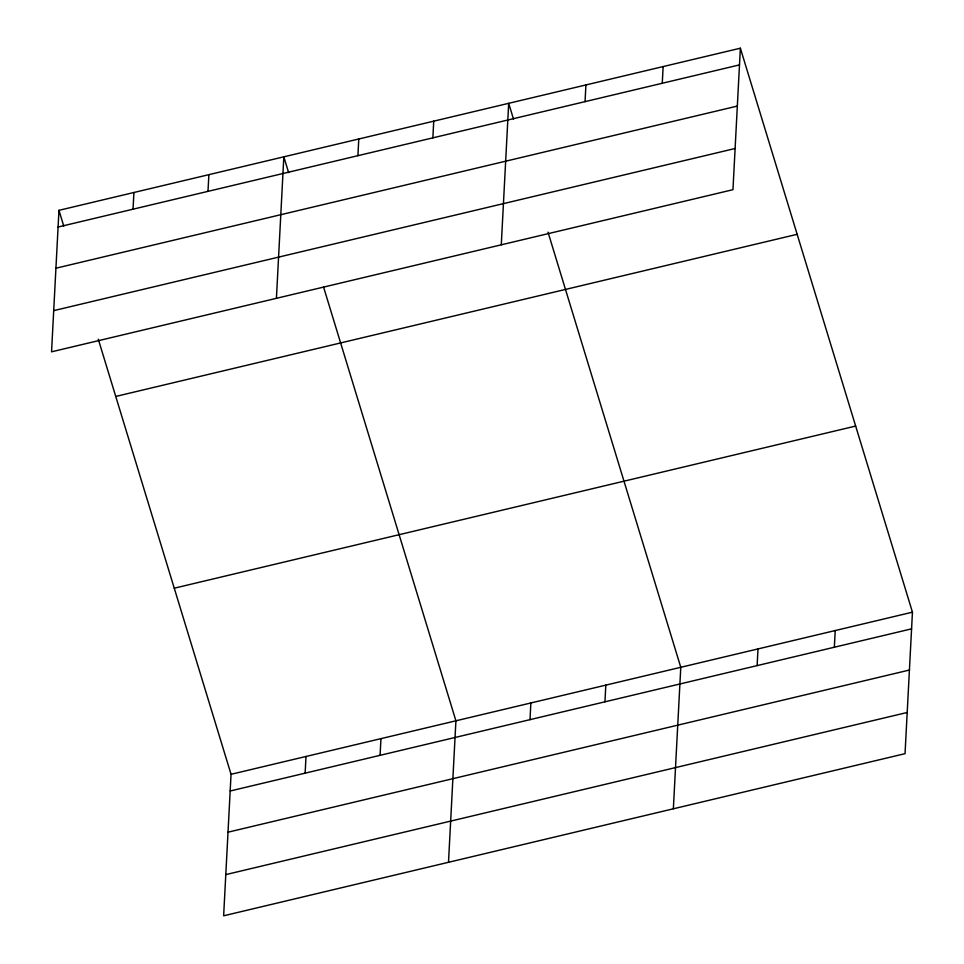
<?xml version="1.0" encoding="UTF-8"?>
<svg xmlns="http://www.w3.org/2000/svg" width="964" height="964" viewBox="0 0 964 964"><rect width="100%" height="100%" fill="white"/><g stroke="black" fill="none" stroke-linecap="round" stroke-linejoin="round"><path stroke-width="1.45" d="M58.961 210.333L51.55 351.824L732.953 189.691L740.364 48.2L58.961 210.333L63.769 226.082M133.044 209.188L133.924 192.499M207.995 191.354L208.875 174.665M98.28 339.183L231.047 774.309L223.636 915.8L905.039 753.667L912.45 612.176L740.364 48.2M276.415 298.322L283.826 156.831L288.634 172.58M305.13 773.164L306.01 756.475M357.909 155.686L358.777 138.997M380.081 755.33L380.961 738.641M432.86 137.852L433.74 121.163M448.501 862.298L455.912 720.807L323.579 287.103M501.28 244.82L508.691 103.329L513.499 119.078M529.995 719.65L530.863 702.973M585.04 101.642L585.919 84.953M604.946 701.816L605.814 685.139M662.268 83.266L663.136 66.576M673.354 808.784L680.777 667.305L548.01 232.167M757.126 665.606L757.993 648.929M834.354 647.23L835.222 630.552M58.093 227.022L739.496 64.889M55.936 268.209L737.327 106.076M53.707 310.637L735.11 148.504M115.752 396.445L797.156 234.312M174.267 588.197L855.658 426.064M231.047 774.309L912.45 612.176M230.179 790.998L911.57 628.853M228.022 832.185L909.414 670.04M225.793 874.613L907.196 712.48"/></g></svg>
